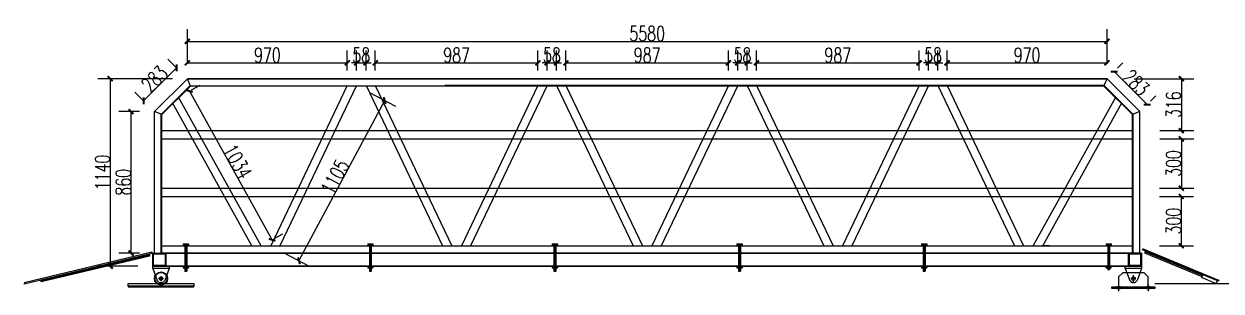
# Model space of a CAD drawing. Header units: millimetres. Extents: x -1612139 to -1305911, y 1295947 to 1536160.
# Drawn here: x -1576476 to -1569213, y 1302650 to 1304275 of the extents above; entities that cross this region are included whole.
import ezdxf

# ---------------------------------------------------------------- set-up
doc = ezdxf.new("R2010")
doc.units = ezdxf.units.MM
doc.header["$LTSCALE"] = 1000
for name, pattern in [('BLTA11-LD-L-4001_Plot Plan for Seawater Intake System_20140729$0$key plan$0${ Wide Dash }', [12, 4, -2, 4, -2]), ('CENTER2', [28.575, 19.05, -3.175, 3.175, -3.175]), ('DASHED2', [0.375, 0.25, -0.125])]:
    doc.linetypes.add(name, pattern=pattern)
doc.layers.get('0').update_dxf_attribs({"linetype": 'CONTINUOUS'})
doc.layers.get('DEFPOINTS').update_dxf_attribs({"linetype": 'CONTINUOUS'})
doc.layers.add('0 [HR] Dim', color=6, linetype='CONTINUOUS', lineweight=13)
doc.layers.add('W-STEEL_FRAME钢架', color=3, linetype='CONTINUOUS')
doc.styles.get("Standard").update_dxf_attribs({"font": 'simplex.shx', "width": 0.7, "bigfont": 'gbcbig.shx'})
doc.dimstyles.new('W__30', dxfattribs={"dimtxt": 90, "dimasz": 30, "dimexe": 75, "dimexo": 90, "dimgap": 2, "dimtad": 1, "dimdec": 0, "dimzin": 0, "dimdsep": 46, "dimtxsty": 'Standard', "dimblk": 'ARCHTICK', "dimcen": 0.09, "dimclrd": 1, "dimclre": 1, "dimclrt": 2, "dimadec": 0, "dimazin": 0, "dimtfac": 1, "dimtdec": 0, "dimtix": 1, "dimtmove": 2, "dimatfit": 3, "dimldrblk": 'ARCHTICK', "dimfxl": 1, "dimtolj": 1, "dimtzin": 0, "dimarcsym": 0})

# ---------------------------------------------------------------- blocks, each defined once
blk = doc.blocks.new('滚轮支架 -left')
for p, q in [((-50, 10), (-22.4, 81)), ((50, 10), (22.4, 81))]:
    blk.add_line(p, q)
at = {"color": 3, "linetype": 'CENTER2'}
for p, q in [((0, 85), (0, 55)), ((-15, 70), (15, 70))]:
    blk.add_line(p, q, dxfattribs=at)
blk.add_lwpolyline([(-50, 10), (50, 10), (50, -5), (-50, -5)], close=True)
blk.add_circle((0, 70), 11)
blk.add_arc((0, 70), 25, 26.19556, 153.80444)
blk = doc.blocks.new('滚轮')
for radius in [40, 37, 9, 8]:
    blk.add_circle((0, 0), radius)
blk = doc.blocks.new('_ARCHTICK')
at = {"color": 0, "linetype": 'ByBlock', "const_width": 0.4}
blk.add_lwpolyline([(-0.5, -0.5), (0.5, 0.5)], dxfattribs=at)
blk = doc.blocks.new('*D73')
at = {"layer": 'DEFPOINTS', "color": 0, "transparency": 16777216}
for p in [(-1575826.3, 1303741.7), (-1575684.6, 1303741.7), (-1575684.6, 1302881.7)]:
    blk.add_point(p, dxfattribs=at)
at = {"layer": 'W-STEEL_FRAME钢架', "color": 1, "lineweight": -2, "transparency": 16777216}
for p, q in [((-1575774.6, 1303741.7), (-1575901.3, 1303741.7)), ((-1575826.3, 1302881.7), (-1575826.3, 1303741.7)), ((-1575774.6, 1302881.7), (-1575901.3, 1302881.7))]:
    blk.add_line(p, q, dxfattribs=at)
at = {"layer": 'W-STEEL_FRAME钢架', "color": 1, "lineweight": -2, "transparency": 16777216, "xscale": 30, "yscale": 30, "zscale": 30}
for p, rotation in [((-1575826.3, 1303741.7), 90), ((-1575826.3, 1302881.7), 270)]:
    blk.add_blockref('_ARCHTICK', p, dxfattribs=dict(at, rotation=rotation))
at = {"layer": 'W-STEEL_FRAME钢架', "color": 2, "transparency": 16777216, "insert": (-1575873.3, 1303311.7), "char_height": 90, "attachment_point": 5, "rotation": 90}
blk.add_mtext('\\A1;860', dxfattribs=at)
blk = doc.blocks.new('*D74')
at = {"layer": 'DEFPOINTS', "color": 0, "transparency": 16777216}
for p in [(-1575550.5, 1304007.5), (-1575484.6, 1303941.7), (-1575684.6, 1303741.7)]:
    blk.add_point(p, dxfattribs=at)
at = {"layer": 'W-STEEL_FRAME钢架', "color": 1, "lineweight": -2, "transparency": 16777216}
for p, q in [((-1575548.3, 1304005.3), (-1575603.5, 1304060.6)), ((-1575750.5, 1303807.5), (-1575550.5, 1304007.5)), ((-1575748.3, 1303805.3), (-1575803.5, 1303860.6))]:
    blk.add_line(p, q, dxfattribs=at)
at = {"layer": 'W-STEEL_FRAME钢架', "color": 1, "lineweight": -2, "transparency": 16777216, "xscale": 30, "yscale": 30, "zscale": 30}
for p, rotation in [((-1575550.5, 1304007.5), 45), ((-1575750.5, 1303807.5), 225)]:
    blk.add_blockref('_ARCHTICK', p, dxfattribs=dict(at, rotation=rotation))
at = {"layer": 'W-STEEL_FRAME钢架', "color": 2, "transparency": 16777216, "insert": (-1575683.7, 1303940.8), "char_height": 90, "attachment_point": 5, "rotation": 45}
blk.add_mtext('\\A1;283', dxfattribs=at)
blk = doc.blocks.new('*D75')
at = {"layer": 'DEFPOINTS', "color": 0, "transparency": 16777216}
for p in [(-1569861.9, 1303984.4), (-1569904.6, 1303941.7), (-1569704.6, 1303741.7)]:
    blk.add_point(p, dxfattribs=at)
at = {"layer": 'W-STEEL_FRAME钢架', "color": 1, "lineweight": -2, "transparency": 16777216}
for p, q in [((-1569661.9, 1303784.4), (-1569861.9, 1303984.4)), ((-1569841, 1304005.3), (-1569808.9, 1304037.4)), ((-1569641, 1303805.3), (-1569608.9, 1303837.4))]:
    blk.add_line(p, q, dxfattribs=at)
at = {"layer": 'W-STEEL_FRAME钢架', "color": 1, "lineweight": -2, "transparency": 16777216, "xscale": 30, "yscale": 30, "zscale": 30}
for p, rotation in [((-1569861.9, 1303984.4), 135), ((-1569661.9, 1303784.4), 315)]:
    blk.add_blockref('_ARCHTICK', p, dxfattribs=dict(at, rotation=rotation))
at = {"layer": 'W-STEEL_FRAME钢架', "color": 2, "transparency": 16777216, "insert": (-1569728.7, 1303917.6), "char_height": 90, "attachment_point": 5, "rotation": 315}
blk.add_mtext('\\A1;283', dxfattribs=at)
blk = doc.blocks.new('*D38')
at = {"layer": 'DEFPOINTS', "color": 0, "transparency": 16777216}
for p in [(-1569904.6, 1304168.7), (-1575484.6, 1303941.7), (-1569904.6, 1303941.7)]:
    blk.add_point(p, dxfattribs=at)
at = {"layer": 'W-STEEL_FRAME钢架', "color": 1, "lineweight": -2, "transparency": 16777216}
for p, q in [((-1575484.6, 1304031.7), (-1575484.6, 1304243.7)), ((-1569904.6, 1304031.7), (-1569904.6, 1304243.7)), ((-1575484.6, 1304168.7), (-1569904.6, 1304168.7))]:
    blk.add_line(p, q, dxfattribs=at)
at = {"layer": 'W-STEEL_FRAME钢架', "color": 1, "lineweight": -2, "transparency": 16777216, "xscale": 30, "yscale": 30, "zscale": 30, "rotation": 180}
blk.add_blockref('_ARCHTICK', (-1575484.6, 1304168.7), dxfattribs=at)
at = {"layer": 'W-STEEL_FRAME钢架', "color": 1, "lineweight": -2, "transparency": 16777216, "xscale": 30, "yscale": 30, "zscale": 30}
blk.add_blockref('_ARCHTICK', (-1569904.6, 1304168.7), dxfattribs=at)
at = {"layer": 'W-STEEL_FRAME钢架', "color": 2, "transparency": 16777216, "insert": (-1572694.6, 1304215.7), "char_height": 90, "attachment_point": 5}
blk.add_mtext('\\A1;5580', dxfattribs=at)
blk = doc.blocks.new('*D76')
at = {"layer": 'DEFPOINTS', "color": 0, "transparency": 16777216}
for p in [(-1575484.6, 1303941.7), (-1575952.7, 1302801.7), (-1575694.6, 1302801.7)]:
    blk.add_point(p, dxfattribs=at)
at = {"layer": 'W-STEEL_FRAME钢架', "color": 1, "lineweight": -2, "transparency": 16777216}
for p, q in [((-1575574.6, 1303941.7), (-1576027.7, 1303941.7)), ((-1575952.7, 1303941.7), (-1575952.7, 1302801.7)), ((-1575784.6, 1302801.7), (-1576027.7, 1302801.7))]:
    blk.add_line(p, q, dxfattribs=at)
at = {"layer": 'W-STEEL_FRAME钢架', "color": 1, "lineweight": -2, "transparency": 16777216, "xscale": 30, "yscale": 30, "zscale": 30}
for p, rotation in [((-1575952.7, 1303941.7), 90), ((-1575952.7, 1302801.7), 270)]:
    blk.add_blockref('_ARCHTICK', p, dxfattribs=dict(at, rotation=rotation))
at = {"layer": 'W-STEEL_FRAME钢架', "color": 2, "transparency": 16777216, "insert": (-1575999.7, 1303371.7), "char_height": 90, "attachment_point": 5, "rotation": 90}
blk.add_mtext('\\A1;1140', dxfattribs=at)
blk = doc.blocks.new('*D77')
at = {"layer": 'DEFPOINTS', "color": 0, "transparency": 16777216}
for p in [(-1574514.2, 1304037.8), (-1575484.6, 1303941.7), (-1574514.2, 1303900.7)]:
    blk.add_point(p, dxfattribs=at)
at = {"layer": 'W-STEEL_FRAME钢架', "color": 1, "lineweight": -2, "transparency": 16777216}
for p, q in [((-1575484.6, 1304031.7), (-1575484.6, 1304112.8)), ((-1574514.2, 1303990.7), (-1574514.2, 1304112.8)), ((-1575484.6, 1304037.8), (-1574514.2, 1304037.8))]:
    blk.add_line(p, q, dxfattribs=at)
at = {"layer": 'W-STEEL_FRAME钢架', "color": 1, "lineweight": -2, "transparency": 16777216, "xscale": 30, "yscale": 30, "zscale": 30, "rotation": 180}
blk.add_blockref('_ARCHTICK', (-1575484.6, 1304037.8), dxfattribs=at)
at = {"layer": 'W-STEEL_FRAME钢架', "color": 1, "lineweight": -2, "transparency": 16777216, "xscale": 30, "yscale": 30, "zscale": 30}
blk.add_blockref('_ARCHTICK', (-1574514.2, 1304037.8), dxfattribs=at)
at = {"layer": 'W-STEEL_FRAME钢架', "color": 2, "transparency": 16777216, "insert": (-1574999.4, 1304084.8), "char_height": 90, "attachment_point": 5}
blk.add_mtext('\\A1;970', dxfattribs=at)
blk = doc.blocks.new('*D39')
at = {"layer": 'DEFPOINTS', "color": 0, "transparency": 16777216}
for p in [(-1574400.5, 1304037.8), (-1574458.1, 1303900.7), (-1574400.5, 1303900.7)]:
    blk.add_point(p, dxfattribs=at)
at = {"layer": 'W-STEEL_FRAME钢架', "color": 1, "lineweight": -2, "transparency": 16777216}
for p, q in [((-1574458.1, 1303990.7), (-1574458.1, 1304112.8)), ((-1574400.5, 1303990.7), (-1574400.5, 1304112.8)), ((-1574458.1, 1304037.8), (-1574488.1, 1304037.8)), ((-1574458.1, 1304037.8), (-1574400.5, 1304037.8)), ((-1574400.5, 1304037.8), (-1574370.5, 1304037.8))]:
    blk.add_line(p, q, dxfattribs=at)
at = {"layer": 'W-STEEL_FRAME钢架', "color": 1, "lineweight": -2, "transparency": 16777216, "xscale": 30, "yscale": 30, "zscale": 30}
blk.add_blockref('_ARCHTICK', (-1574458.1, 1304037.8), dxfattribs=at)
at = {"layer": 'W-STEEL_FRAME钢架', "color": 1, "lineweight": -2, "transparency": 16777216, "xscale": 30, "yscale": 30, "zscale": 30, "rotation": 180}
blk.add_blockref('_ARCHTICK', (-1574400.5, 1304037.8), dxfattribs=at)
at = {"layer": 'W-STEEL_FRAME钢架', "color": 2, "transparency": 16777216, "insert": (-1574429.3, 1304084.8), "char_height": 90, "attachment_point": 5}
blk.add_mtext('\\A1;58', dxfattribs=at)
blk = doc.blocks.new('*D78')
at = {"layer": 'DEFPOINTS', "color": 0, "transparency": 16777216}
for p in [(-1573357.7, 1304037.8), (-1574344.5, 1303900.7), (-1573357.7, 1303900.7)]:
    blk.add_point(p, dxfattribs=at)
at = {"layer": 'W-STEEL_FRAME钢架', "color": 1, "lineweight": -2, "transparency": 16777216}
for p, q in [((-1574344.5, 1303990.7), (-1574344.5, 1304112.8)), ((-1573357.7, 1303990.7), (-1573357.7, 1304112.8)), ((-1574344.5, 1304037.8), (-1573357.7, 1304037.8))]:
    blk.add_line(p, q, dxfattribs=at)
at = {"layer": 'W-STEEL_FRAME钢架', "color": 1, "lineweight": -2, "transparency": 16777216, "xscale": 30, "yscale": 30, "zscale": 30, "rotation": 180}
blk.add_blockref('_ARCHTICK', (-1574344.5, 1304037.8), dxfattribs=at)
at = {"layer": 'W-STEEL_FRAME钢架', "color": 1, "lineweight": -2, "transparency": 16777216, "xscale": 30, "yscale": 30, "zscale": 30}
blk.add_blockref('_ARCHTICK', (-1573357.7, 1304037.8), dxfattribs=at)
at = {"layer": 'W-STEEL_FRAME钢架', "color": 2, "transparency": 16777216, "insert": (-1573851.1, 1304084.8), "char_height": 90, "attachment_point": 5}
blk.add_mtext('\\A1;987', dxfattribs=at)
blk = doc.blocks.new('*D40')
at = {"layer": 'DEFPOINTS', "color": 0, "transparency": 16777216}
for p in [(-1573244.1, 1304037.8), (-1573301.7, 1303900.7), (-1573244.1, 1303900.7)]:
    blk.add_point(p, dxfattribs=at)
at = {"layer": 'W-STEEL_FRAME钢架', "color": 1, "lineweight": -2, "transparency": 16777216}
for p, q in [((-1573301.7, 1303990.7), (-1573301.7, 1304112.8)), ((-1573244.1, 1303990.7), (-1573244.1, 1304112.8)), ((-1573301.7, 1304037.8), (-1573331.7, 1304037.8)), ((-1573301.7, 1304037.8), (-1573244.1, 1304037.8)), ((-1573244.1, 1304037.8), (-1573214.1, 1304037.8))]:
    blk.add_line(p, q, dxfattribs=at)
at = {"layer": 'W-STEEL_FRAME钢架', "color": 1, "lineweight": -2, "transparency": 16777216, "xscale": 30, "yscale": 30, "zscale": 30}
blk.add_blockref('_ARCHTICK', (-1573301.7, 1304037.8), dxfattribs=at)
at = {"layer": 'W-STEEL_FRAME钢架', "color": 1, "lineweight": -2, "transparency": 16777216, "xscale": 30, "yscale": 30, "zscale": 30, "rotation": 180}
blk.add_blockref('_ARCHTICK', (-1573244.1, 1304037.8), dxfattribs=at)
at = {"layer": 'W-STEEL_FRAME钢架', "color": 2, "transparency": 16777216, "insert": (-1573272.9, 1304084.8), "char_height": 90, "attachment_point": 5}
blk.add_mtext('\\A1;58', dxfattribs=at)
blk = doc.blocks.new('*D79')
at = {"layer": 'DEFPOINTS', "color": 0, "transparency": 16777216}
for p in [(-1572201.3, 1304037.8), (-1573188, 1303900.7), (-1572201.3, 1303900.7)]:
    blk.add_point(p, dxfattribs=at)
at = {"layer": 'W-STEEL_FRAME钢架', "color": 1, "lineweight": -2, "transparency": 16777216}
for p, q in [((-1573188, 1303990.7), (-1573188, 1304112.8)), ((-1572201.3, 1303990.7), (-1572201.3, 1304112.8)), ((-1573188, 1304037.8), (-1572201.3, 1304037.8))]:
    blk.add_line(p, q, dxfattribs=at)
at = {"layer": 'W-STEEL_FRAME钢架', "color": 1, "lineweight": -2, "transparency": 16777216, "xscale": 30, "yscale": 30, "zscale": 30, "rotation": 180}
blk.add_blockref('_ARCHTICK', (-1573188, 1304037.8), dxfattribs=at)
at = {"layer": 'W-STEEL_FRAME钢架', "color": 1, "lineweight": -2, "transparency": 16777216, "xscale": 30, "yscale": 30, "zscale": 30}
blk.add_blockref('_ARCHTICK', (-1572201.3, 1304037.8), dxfattribs=at)
at = {"layer": 'W-STEEL_FRAME钢架', "color": 2, "transparency": 16777216, "insert": (-1572694.6, 1304084.8), "char_height": 90, "attachment_point": 5}
blk.add_mtext('\\A1;987', dxfattribs=at)
blk = doc.blocks.new('*D41')
at = {"layer": 'DEFPOINTS', "color": 0, "transparency": 16777216}
for p in [(-1572087.6, 1304037.8), (-1572145.2, 1303900.7), (-1572087.6, 1303900.7)]:
    blk.add_point(p, dxfattribs=at)
at = {"layer": 'W-STEEL_FRAME钢架', "color": 1, "lineweight": -2, "transparency": 16777216}
for p, q in [((-1572145.2, 1303990.7), (-1572145.2, 1304112.8)), ((-1572087.6, 1303990.7), (-1572087.6, 1304112.8)), ((-1572145.2, 1304037.8), (-1572175.2, 1304037.8)), ((-1572145.2, 1304037.8), (-1572087.6, 1304037.8)), ((-1572087.6, 1304037.8), (-1572057.6, 1304037.8))]:
    blk.add_line(p, q, dxfattribs=at)
at = {"layer": 'W-STEEL_FRAME钢架', "color": 1, "lineweight": -2, "transparency": 16777216, "xscale": 30, "yscale": 30, "zscale": 30}
blk.add_blockref('_ARCHTICK', (-1572145.2, 1304037.8), dxfattribs=at)
at = {"layer": 'W-STEEL_FRAME钢架', "color": 1, "lineweight": -2, "transparency": 16777216, "xscale": 30, "yscale": 30, "zscale": 30, "rotation": 180}
blk.add_blockref('_ARCHTICK', (-1572087.6, 1304037.8), dxfattribs=at)
at = {"layer": 'W-STEEL_FRAME钢架', "color": 2, "transparency": 16777216, "insert": (-1572116.4, 1304084.8), "char_height": 90, "attachment_point": 5}
blk.add_mtext('\\A1;58', dxfattribs=at)
blk = doc.blocks.new('*D80')
at = {"layer": 'DEFPOINTS', "color": 0, "transparency": 16777216}
for p in [(-1571044.8, 1304037.8), (-1572031.5, 1303900.7), (-1571044.8, 1303900.7)]:
    blk.add_point(p, dxfattribs=at)
at = {"layer": 'W-STEEL_FRAME钢架', "color": 1, "lineweight": -2, "transparency": 16777216}
for p, q in [((-1572031.5, 1303990.7), (-1572031.5, 1304112.8)), ((-1571044.8, 1303990.7), (-1571044.8, 1304112.8)), ((-1572031.5, 1304037.8), (-1571044.8, 1304037.8))]:
    blk.add_line(p, q, dxfattribs=at)
at = {"layer": 'W-STEEL_FRAME钢架', "color": 1, "lineweight": -2, "transparency": 16777216, "xscale": 30, "yscale": 30, "zscale": 30, "rotation": 180}
blk.add_blockref('_ARCHTICK', (-1572031.5, 1304037.8), dxfattribs=at)
at = {"layer": 'W-STEEL_FRAME钢架', "color": 1, "lineweight": -2, "transparency": 16777216, "xscale": 30, "yscale": 30, "zscale": 30}
blk.add_blockref('_ARCHTICK', (-1571044.8, 1304037.8), dxfattribs=at)
at = {"layer": 'W-STEEL_FRAME钢架', "color": 2, "transparency": 16777216, "insert": (-1571538.2, 1304084.8), "char_height": 90, "attachment_point": 5}
blk.add_mtext('\\A1;987', dxfattribs=at)
blk = doc.blocks.new('*D42')
at = {"layer": 'DEFPOINTS', "color": 0, "transparency": 16777216}
for p in [(-1570931.2, 1304037.8), (-1570988.7, 1303900.7), (-1570931.2, 1303900.7)]:
    blk.add_point(p, dxfattribs=at)
at = {"layer": 'W-STEEL_FRAME钢架', "color": 1, "lineweight": -2, "transparency": 16777216}
for p, q in [((-1570988.7, 1303990.7), (-1570988.7, 1304112.8)), ((-1570931.2, 1303990.7), (-1570931.2, 1304112.8)), ((-1570988.7, 1304037.8), (-1571018.7, 1304037.8)), ((-1570988.7, 1304037.8), (-1570931.2, 1304037.8)), ((-1570931.2, 1304037.8), (-1570901.2, 1304037.8))]:
    blk.add_line(p, q, dxfattribs=at)
at = {"layer": 'W-STEEL_FRAME钢架', "color": 1, "lineweight": -2, "transparency": 16777216, "xscale": 30, "yscale": 30, "zscale": 30}
blk.add_blockref('_ARCHTICK', (-1570988.7, 1304037.8), dxfattribs=at)
at = {"layer": 'W-STEEL_FRAME钢架', "color": 1, "lineweight": -2, "transparency": 16777216, "xscale": 30, "yscale": 30, "zscale": 30, "rotation": 180}
blk.add_blockref('_ARCHTICK', (-1570931.2, 1304037.8), dxfattribs=at)
at = {"layer": 'W-STEEL_FRAME钢架', "color": 2, "transparency": 16777216, "insert": (-1570960, 1304084.8), "char_height": 90, "attachment_point": 5}
blk.add_mtext('\\A1;58', dxfattribs=at)
blk = doc.blocks.new('*D81')
at = {"layer": 'DEFPOINTS', "color": 0, "transparency": 16777216}
for p in [(-1569904.6, 1304037.8), (-1570875.1, 1303900.7), (-1569904.6, 1303941.7)]:
    blk.add_point(p, dxfattribs=at)
at = {"layer": 'W-STEEL_FRAME钢架', "color": 1, "lineweight": -2, "transparency": 16777216}
for p, q in [((-1570875.1, 1303990.7), (-1570875.1, 1304112.8)), ((-1569904.6, 1304031.7), (-1569904.6, 1304112.8)), ((-1570875.1, 1304037.8), (-1569904.6, 1304037.8))]:
    blk.add_line(p, q, dxfattribs=at)
at = {"layer": 'W-STEEL_FRAME钢架', "color": 1, "lineweight": -2, "transparency": 16777216, "xscale": 30, "yscale": 30, "zscale": 30, "rotation": 180}
blk.add_blockref('_ARCHTICK', (-1570875.1, 1304037.8), dxfattribs=at)
at = {"layer": 'W-STEEL_FRAME钢架', "color": 1, "lineweight": -2, "transparency": 16777216, "xscale": 30, "yscale": 30, "zscale": 30}
blk.add_blockref('_ARCHTICK', (-1569904.6, 1304037.8), dxfattribs=at)
at = {"layer": 'W-STEEL_FRAME钢架', "color": 2, "transparency": 16777216, "insert": (-1570389.9, 1304084.8), "char_height": 90, "attachment_point": 5}
blk.add_mtext('\\A1;970', dxfattribs=at)
blk = doc.blocks.new('*D43')
at = {"layer": 'DEFPOINTS', "color": 0, "transparency": 16777216}
for p in [(-1569830.6, 1303941.7), (-1569674.7, 1303625.7), (-1569453.7, 1303625.7)]:
    blk.add_point(p, dxfattribs=at)
at = {"layer": 'W-STEEL_FRAME钢架', "color": 1, "lineweight": -2, "transparency": 16777216}
for p, q in [((-1569740.6, 1303941.7), (-1569378.7, 1303941.7)), ((-1569453.7, 1303941.7), (-1569453.7, 1303625.7)), ((-1569584.7, 1303625.7), (-1569378.7, 1303625.7))]:
    blk.add_line(p, q, dxfattribs=at)
at = {"layer": 'W-STEEL_FRAME钢架', "color": 1, "lineweight": -2, "transparency": 16777216, "xscale": 30, "yscale": 30, "zscale": 30}
for p, rotation in [((-1569453.7, 1303941.7), 90), ((-1569453.7, 1303625.7), 270)]:
    blk.add_blockref('_ARCHTICK', p, dxfattribs=dict(at, rotation=rotation))
at = {"layer": 'W-STEEL_FRAME钢架', "color": 2, "transparency": 16777216, "insert": (-1569500.7, 1303783.7), "char_height": 90, "attachment_point": 5, "rotation": 90}
blk.add_mtext('\\A1;316', dxfattribs=at)
blk = doc.blocks.new('*D44')
at = {"layer": 'DEFPOINTS', "color": 0, "transparency": 16777216}
for p in [(-1569674.7, 1303575.7), (-1569675.6, 1303275.7), (-1569453.7, 1303275.7)]:
    blk.add_point(p, dxfattribs=at)
at = {"layer": 'W-STEEL_FRAME钢架', "color": 1, "lineweight": -2, "transparency": 16777216}
for p, q in [((-1569584.7, 1303575.7), (-1569378.7, 1303575.7)), ((-1569453.7, 1303575.7), (-1569453.7, 1303275.7)), ((-1569585.6, 1303275.7), (-1569378.7, 1303275.7))]:
    blk.add_line(p, q, dxfattribs=at)
at = {"layer": 'W-STEEL_FRAME钢架', "color": 1, "lineweight": -2, "transparency": 16777216, "xscale": 30, "yscale": 30, "zscale": 30}
for p, rotation in [((-1569453.7, 1303575.7), 90), ((-1569453.7, 1303275.7), 270)]:
    blk.add_blockref('_ARCHTICK', p, dxfattribs=dict(at, rotation=rotation))
at = {"layer": 'W-STEEL_FRAME钢架', "color": 2, "transparency": 16777216, "insert": (-1569500.7, 1303425.7), "char_height": 90, "attachment_point": 5, "rotation": 90}
blk.add_mtext('\\A1;300', dxfattribs=at)
blk = doc.blocks.new('*D45')
at = {"layer": 'DEFPOINTS', "color": 0, "transparency": 16777216}
for p in [(-1569675.6, 1303225.7), (-1569675.6, 1302925.7), (-1569454.5, 1302925.7)]:
    blk.add_point(p, dxfattribs=at)
at = {"layer": 'W-STEEL_FRAME钢架', "color": 1, "lineweight": -2, "transparency": 16777216}
for p, q in [((-1569585.6, 1303225.7), (-1569379.5, 1303225.7)), ((-1569454.5, 1303225.7), (-1569454.5, 1302925.7)), ((-1569585.6, 1302925.7), (-1569379.5, 1302925.7))]:
    blk.add_line(p, q, dxfattribs=at)
at = {"layer": 'W-STEEL_FRAME钢架', "color": 1, "lineweight": -2, "transparency": 16777216, "xscale": 30, "yscale": 30, "zscale": 30}
for p, rotation in [((-1569454.5, 1303225.7), 90), ((-1569454.5, 1302925.7), 270)]:
    blk.add_blockref('_ARCHTICK', p, dxfattribs=dict(at, rotation=rotation))
at = {"layer": 'W-STEEL_FRAME钢架', "color": 2, "transparency": 16777216, "insert": (-1569501.5, 1303075.7), "char_height": 90, "attachment_point": 5, "rotation": 90}
blk.add_mtext('\\A1;300', dxfattribs=at)
blk = doc.blocks.new('*D82')
at = {"layer": 'DEFPOINTS', "color": 0, "transparency": 16777216}
for p in [(-1575538, 1303830.3), (-1575472.2, 1303866.8), (-1575036.4, 1302925.7)]:
    blk.add_point(p, dxfattribs=at)
at = {"layer": 'W-STEEL_FRAME钢架', "color": 1, "lineweight": -2, "transparency": 16777216}
for p, q in [((-1575459.3, 1303874), (-1575406.7, 1303903.1)), ((-1574970.6, 1302962.1), (-1575472.2, 1303866.8)), ((-1574957.7, 1302969.3), (-1574905.1, 1302998.5))]:
    blk.add_line(p, q, dxfattribs=at)
at = {"layer": 'W-STEEL_FRAME钢架', "color": 1, "lineweight": -2, "transparency": 16777216, "xscale": 30, "yscale": 30, "zscale": 30}
for p, rotation in [((-1575472.2, 1303866.8), 119.0063478022398), ((-1574970.6, 1302962.1), 299.0063478022398)]:
    blk.add_blockref('_ARCHTICK', p, dxfattribs=dict(at, rotation=rotation))
at = {"layer": 'W-STEEL_FRAME钢架', "color": 2, "transparency": 16777216, "insert": (-1575180.3, 1303437.2), "char_height": 90, "attachment_point": 5, "rotation": 299.00635}
blk.add_mtext('\\A1;1034', dxfattribs=at)
blk = doc.blocks.new('*D83')
at = {"layer": 'DEFPOINTS', "color": 0, "transparency": 16777216}
for p in [(-1574458.1, 1303900.7), (-1574287.2, 1303809.4), (-1574978.8, 1302925.7)]:
    blk.add_point(p, dxfattribs=at)
at = {"layer": 'W-STEEL_FRAME钢架', "color": 1, "lineweight": -2, "transparency": 16777216}
for p, q in [((-1574378.7, 1303858.3), (-1574221, 1303774)), ((-1574807.8, 1302834.4), (-1574287.2, 1303809.4)), ((-1574899.4, 1302883.3), (-1574741.7, 1302799))]:
    blk.add_line(p, q, dxfattribs=at)
at = {"layer": 'W-STEEL_FRAME钢架', "color": 1, "lineweight": -2, "transparency": 16777216, "xscale": 30, "yscale": 30, "zscale": 30}
for p, rotation in [((-1574287.2, 1303809.4), 61.89816093350697), ((-1574807.8, 1302834.4), 241.898160933507)]:
    blk.add_blockref('_ARCHTICK', p, dxfattribs=dict(at, rotation=rotation))
at = {"layer": 'W-STEEL_FRAME钢架', "color": 2, "transparency": 16777216, "insert": (-1574588.9, 1303344), "char_height": 90, "attachment_point": 5, "rotation": 61.89816}
blk.add_mtext('\\A1;1105', dxfattribs=at)
blk = doc.blocks.new('Hole -side1')
at = {"color": 3, "linetype": 'CENTER2'}
blk.add_line((-12.9, 0), (26.4, 0), dxfattribs=at)
at = {"linetype": 'DASHED2'}
blk.add_lwpolyline([(0, -11), (10, -11), (10, 11), (0, 11)], close=True, dxfattribs=at)

msp = doc.modelspace()

# ---------------------------------------------------------------- linework, layer by layer
at = {"color": 4}
for p, q in [((-1575684.6, 1303741.7), (-1575484.6, 1303941.7)), ((-1575639.6, 1303723), (-1575466, 1303896.7)), ((-1575484.6, 1303941.7), (-1569904.6, 1303941.7)), ((-1569904.6, 1303941.7), (-1575484.6, 1303941.7)), ((-1575466, 1303896.7), (-1575484.6, 1303941.7)), ((-1569923.3, 1303896.7), (-1575466, 1303896.7)), ((-1569923.3, 1303896.7), (-1569904.6, 1303941.7)), ((-1569923.3, 1303896.7), (-1569749.6, 1303723)), ((-1569904.6, 1303941.7), (-1569704.6, 1303741.7)), ((-1575684.6, 1302881.7), (-1575684.6, 1303741.7)), ((-1575639.6, 1303723), (-1575684.6, 1303741.7)), ((-1575639.6, 1302881.7), (-1575639.6, 1303723)), ((-1569704.6, 1303741.7), (-1569749.6, 1303723)), ((-1569749.6, 1302881.7), (-1569749.6, 1303723)), ((-1569704.6, 1302881.7), (-1569704.6, 1303741.7))]:
    msp.add_line(p, q, dxfattribs=at)
at = {"color": 8, "linetype": 'BLTA11-LD-L-4001_Plot Plan for Seawater Intake System_20140729$0$key plan$0${ Wide Dash }'}
for p, q in [((-1575643.6, 1303724.7), (-1575467.7, 1303900.7)), ((-1569921.6, 1303900.7), (-1575467.7, 1303900.7)), ((-1569921.6, 1303900.7), (-1569745.7, 1303724.7)), ((-1575643.6, 1302881.7), (-1575643.6, 1303724.7)), ((-1569745.6, 1302881.7), (-1569745.6, 1303724.7))]:
    msp.add_line(p, q, dxfattribs=at)
at = {"color": 0}
for p, q in [((-1574514.2, 1303900.7), (-1574978.8, 1302925.7)), ((-1574458.1, 1303900.7), (-1574922.7, 1302925.7)), ((-1574400.5, 1303900.7), (-1573936, 1302925.7)), ((-1574344.5, 1303900.7), (-1573879.9, 1302925.7)), ((-1573357.7, 1303900.7), (-1573822.3, 1302925.7)), ((-1573301.7, 1303900.7), (-1573766.2, 1302925.7)), ((-1573244.1, 1303900.7), (-1572779.5, 1302925.7)), ((-1573188, 1303900.7), (-1572723.4, 1302925.7)), ((-1572201.3, 1303900.7), (-1572665.9, 1302925.7)), ((-1572145.2, 1303900.7), (-1572609.8, 1302925.7)), ((-1572087.6, 1303900.7), (-1571623.1, 1302925.7)), ((-1572031.5, 1303900.7), (-1571567, 1302925.7)), ((-1571044.8, 1303900.7), (-1571509.4, 1302925.7)), ((-1570988.7, 1303900.7), (-1571453.3, 1302925.7)), ((-1570931.2, 1303900.7), (-1570466.6, 1302925.7)), ((-1570875.1, 1303900.7), (-1570410.5, 1302925.7)), ((-1575036.4, 1302925.7), (-1575538, 1303830.3)), ((-1570352.9, 1302925.7), (-1569851.3, 1303830.3)), ((-1575094.5, 1302925.7), (-1575574.5, 1303793.9)), ((-1570294.8, 1302925.7), (-1569814.8, 1303793.9)), ((-1575638.8, 1303625.7), (-1569749.6, 1303625.7)), ((-1575638.8, 1303575.7), (-1569749.6, 1303575.7)), ((-1575639.6, 1303275.7), (-1569749.6, 1303275.7)), ((-1575639.6, 1303225.7), (-1569749.6, 1303225.7)), ((-1575135.5, 1302925.7), (-1575090.6, 1302925.7)), ((-1575010.6, 1302925.7), (-1574966.2, 1302925.7)), ((-1570253.8, 1302925.7), (-1570298.6, 1302925.7))]:
    msp.add_line(p, q, dxfattribs=at)
at = {"color": 3}
for p, q in [((-1575694.6, 1302881.7), (-1569694.6, 1302881.7)), ((-1575694.6, 1302801.7), (-1575694.6, 1302881.7)), ((-1569694.6, 1302801.7), (-1569694.6, 1302881.7)), ((-1569694.6, 1302801.7), (-1569694.6, 1302852.7)), ((-1575694.6, 1302801.7), (-1569694.6, 1302801.7))]:
    msp.add_line(p, q, dxfattribs=at)
at = {"color": 1}
for p, q in [((-1575694.6, 1302881.7), (-1575694.6, 1302881.7)), ((-1575510.6, 1302937.7), (-1575510.6, 1302927.7)), ((-1575510.6, 1302937.7), (-1575478.6, 1302937.7)), ((-1575510.6, 1302927.7), (-1575478.6, 1302927.7)), ((-1575510.6, 1302925.7), (-1575478.6, 1302925.7)), ((-1575505.6, 1302937.7), (-1575505.6, 1302927.7)), ((-1575500.6, 1302937.7), (-1575500.6, 1302772.1)), ((-1575494.6, 1302937.7), (-1575494.6, 1302772.1)), ((-1575488.6, 1302937.7), (-1575488.6, 1302772.1)), ((-1575483.6, 1302937.7), (-1575483.6, 1302927.7)), ((-1575478.6, 1302937.7), (-1575478.6, 1302927.7)), ((-1574390.6, 1302937.7), (-1574390.6, 1302927.7)), ((-1574390.6, 1302937.7), (-1574358.6, 1302937.7)), ((-1574390.6, 1302927.7), (-1574358.6, 1302927.7)), ((-1574390.6, 1302925.7), (-1574358.6, 1302925.7)), ((-1574385.6, 1302937.7), (-1574385.6, 1302927.7)), ((-1574380.6, 1302937.7), (-1574380.6, 1302772.1)), ((-1574374.6, 1302937.7), (-1574374.6, 1302772.1)), ((-1574368.6, 1302937.7), (-1574368.6, 1302772.1)), ((-1574363.6, 1302937.7), (-1574363.6, 1302927.7)), ((-1574358.6, 1302937.7), (-1574358.6, 1302927.7)), ((-1573270.6, 1302937.7), (-1573270.6, 1302927.7)), ((-1573270.6, 1302937.7), (-1573238.6, 1302937.7)), ((-1573270.6, 1302927.7), (-1573238.6, 1302927.7)), ((-1573270.6, 1302925.7), (-1573238.6, 1302925.7)), ((-1573265.6, 1302937.7), (-1573265.6, 1302927.7)), ((-1573260.6, 1302937.7), (-1573260.6, 1302772.1)), ((-1573254.6, 1302937.7), (-1573254.6, 1302772.1)), ((-1573248.6, 1302937.7), (-1573248.6, 1302772.1)), ((-1573243.6, 1302937.7), (-1573243.6, 1302927.7)), ((-1573238.6, 1302937.7), (-1573238.6, 1302927.7)), ((-1572150.6, 1302937.7), (-1572150.6, 1302927.7)), ((-1572150.6, 1302937.7), (-1572118.6, 1302937.7)), ((-1572150.6, 1302927.7), (-1572118.6, 1302927.7)), ((-1572150.6, 1302925.7), (-1572118.6, 1302925.7)), ((-1572145.6, 1302937.7), (-1572145.6, 1302927.7)), ((-1572140.6, 1302937.7), (-1572140.6, 1302772.1)), ((-1572134.6, 1302937.7), (-1572134.6, 1302772.1)), ((-1572128.6, 1302937.7), (-1572128.6, 1302772.1)), ((-1572123.6, 1302937.7), (-1572123.6, 1302927.7)), ((-1572118.6, 1302937.7), (-1572118.6, 1302927.7)), ((-1571030.6, 1302937.7), (-1571030.6, 1302927.7)), ((-1571030.6, 1302937.7), (-1570998.6, 1302937.7)), ((-1571030.6, 1302927.7), (-1570998.6, 1302927.7)), ((-1571030.6, 1302925.7), (-1570998.6, 1302925.7)), ((-1571025.6, 1302937.7), (-1571025.6, 1302927.7)), ((-1571020.6, 1302937.7), (-1571020.6, 1302772.1)), ((-1571014.6, 1302937.7), (-1571014.6, 1302772.1)), ((-1571008.6, 1302937.7), (-1571008.6, 1302772.1)), ((-1571003.6, 1302937.7), (-1571003.6, 1302927.7)), ((-1570998.6, 1302937.7), (-1570998.6, 1302927.7)), ((-1569910.6, 1302937.7), (-1569910.6, 1302927.7)), ((-1569910.6, 1302937.7), (-1569878.6, 1302937.7)), ((-1569910.6, 1302927.7), (-1569878.6, 1302927.7)), ((-1569910.6, 1302925.7), (-1569878.6, 1302925.7)), ((-1569905.6, 1302937.7), (-1569905.6, 1302927.7)), ((-1569900.6, 1302937.7), (-1569900.6, 1302782.1)), ((-1569894.6, 1302937.7), (-1569894.6, 1302782.1)), ((-1569888.6, 1302937.7), (-1569888.6, 1302782.1)), ((-1569883.6, 1302937.7), (-1569883.6, 1302927.7)), ((-1569878.6, 1302937.7), (-1569878.6, 1302927.7)), ((-1575510.6, 1302801.7), (-1575510.6, 1302791.7)), ((-1575510.6, 1302801.7), (-1575478.6, 1302801.7)), ((-1575510.6, 1302791.7), (-1575478.6, 1302791.7)), ((-1575505.6, 1302801.7), (-1575505.6, 1302791.7)), ((-1575497.6, 1302769.1), (-1575500.6, 1302772.1)), ((-1575491.6, 1302769.1), (-1575497.6, 1302769.1)), ((-1575488.6, 1302772.1), (-1575491.6, 1302769.1)), ((-1575483.6, 1302801.7), (-1575483.6, 1302791.7)), ((-1575478.6, 1302801.7), (-1575478.6, 1302791.7)), ((-1574390.6, 1302801.7), (-1574390.6, 1302791.7)), ((-1574390.6, 1302801.7), (-1574358.6, 1302801.7)), ((-1574390.6, 1302791.7), (-1574358.6, 1302791.7)), ((-1574385.6, 1302801.7), (-1574385.6, 1302791.7)), ((-1574377.6, 1302769.1), (-1574380.6, 1302772.1)), ((-1574371.6, 1302769.1), (-1574377.6, 1302769.1)), ((-1574368.6, 1302772.1), (-1574371.6, 1302769.1)), ((-1574363.6, 1302801.7), (-1574363.6, 1302791.7)), ((-1574358.6, 1302801.7), (-1574358.6, 1302791.7)), ((-1573270.6, 1302801.7), (-1573270.6, 1302791.7)), ((-1573270.6, 1302801.7), (-1573238.6, 1302801.7)), ((-1573270.6, 1302791.7), (-1573238.6, 1302791.7)), ((-1573265.6, 1302801.7), (-1573265.6, 1302791.7)), ((-1573257.6, 1302769.1), (-1573260.6, 1302772.1)), ((-1573251.6, 1302769.1), (-1573257.6, 1302769.1)), ((-1573248.6, 1302772.1), (-1573251.6, 1302769.1)), ((-1573243.6, 1302801.7), (-1573243.6, 1302791.7)), ((-1573238.6, 1302801.7), (-1573238.6, 1302791.7)), ((-1572150.6, 1302801.7), (-1572150.6, 1302791.7)), ((-1572150.6, 1302801.7), (-1572118.6, 1302801.7)), ((-1572150.6, 1302791.7), (-1572118.6, 1302791.7)), ((-1572145.6, 1302801.7), (-1572145.6, 1302791.7)), ((-1572137.6, 1302769.1), (-1572140.6, 1302772.1)), ((-1572131.6, 1302769.1), (-1572137.6, 1302769.1)), ((-1572128.6, 1302772.1), (-1572131.6, 1302769.1)), ((-1572123.6, 1302801.7), (-1572123.6, 1302791.7)), ((-1572118.6, 1302801.7), (-1572118.6, 1302791.7)), ((-1571030.6, 1302801.7), (-1571030.6, 1302791.7)), ((-1571030.6, 1302801.7), (-1570998.6, 1302801.7)), ((-1571030.6, 1302791.7), (-1570998.6, 1302791.7)), ((-1571025.6, 1302801.7), (-1571025.6, 1302791.7)), ((-1571017.6, 1302769.1), (-1571020.6, 1302772.1)), ((-1571011.6, 1302769.1), (-1571017.6, 1302769.1)), ((-1571008.6, 1302772.1), (-1571011.6, 1302769.1)), ((-1571003.6, 1302801.7), (-1571003.6, 1302791.7)), ((-1570998.6, 1302801.7), (-1570998.6, 1302791.7)), ((-1569910.6, 1302791.7), (-1569910.6, 1302801.7)), ((-1569910.6, 1302801.7), (-1569878.6, 1302801.7)), ((-1569910.6, 1302801.7), (-1569878.6, 1302801.7)), ((-1569910.6, 1302791.7), (-1569878.6, 1302791.7)), ((-1569905.6, 1302791.7), (-1569905.6, 1302801.7)), ((-1569897.6, 1302779.1), (-1569900.6, 1302782.1)), ((-1569891.6, 1302779.1), (-1569897.6, 1302779.1)), ((-1569888.6, 1302782.1), (-1569891.6, 1302779.1)), ((-1569883.6, 1302791.7), (-1569883.6, 1302801.7)), ((-1569878.6, 1302791.7), (-1569878.6, 1302801.7))]:
    msp.add_line(p, q, dxfattribs=at)
at = {"color": 3, "lineweight": 5}
for p, q in [((-1575694.6, 1302801.7), (-1575694.6, 1302881.7)), ((-1575614.6, 1302801.7), (-1575614.6, 1302881.7)), ((-1569774.6, 1302801.7), (-1569774.6, 1302881.7)), ((-1569694.6, 1302801.7), (-1569694.6, 1302881.7)), ((-1569694.6, 1302821.7), (-1569694.6, 1302881.7))]:
    msp.add_line(p, q, dxfattribs=at)
for p, q in [((-1569834.6, 1302736.7), (-1569834.6, 1302676.7)), ((-1569679.6, 1302761.7), (-1569809.6, 1302761.7)), ((-1569654.6, 1302676.7), (-1569654.6, 1302736.7)), ((-1569834.6, 1302676.7), (-1569654.6, 1302676.7)), ((-1569244.4, 1302696.8), (-1569330.4, 1302732.4))]:
    msp.add_line(p, q)
at = {"lineweight": 5}
for p, q in [((-1569324, 1302750.4), (-1569330.9, 1302733.7)), ((-1569236.2, 1302714.1), (-1569243.1, 1302697.3))]:
    msp.add_line(p, q, dxfattribs=at)
for points in [[(-1576476.3, 1302698.1), (-1576475.6, 1302695.2, 0.414214), (-1576474.4, 1302694.4), (-1575698.9, 1302880.6, 0.416514), (-1575698.1, 1302881.8), (-1575699.1, 1302885.7, 0.411917), (-1575700.3, 1302886.4), (-1576474.8, 1302700.5)], [(-1569226.4, 1302714.3), (-1569227.5, 1302711.5, -0.414214), (-1569228.8, 1302711), (-1569688.5, 1302901.4, -0.416514), (-1569689.1, 1302902.7), (-1569687.5, 1302906.4, -0.411917), (-1569686.2, 1302906.9), (-1569227.4, 1302716.9)]]:
    msp.add_lwpolyline(points, format="xyb")
at = {"color": 3}
for points in [[(-1575694.6, 1302881.7), (-1569694.6, 1302881.7), (-1569694.6, 1302801.7), (-1575694.6, 1302801.7)], [(-1575694.6, 1302881.7), (-1575614.6, 1302881.7), (-1575614.6, 1302801.7), (-1575694.6, 1302801.7)], [(-1569774.6, 1302881.7), (-1569694.6, 1302881.7), (-1569694.6, 1302801.7), (-1569774.6, 1302801.7)], [(-1575690.6, 1302877.7), (-1575618.6, 1302877.7), (-1575618.6, 1302805.7), (-1575690.6, 1302805.7)], [(-1569770.6, 1302877.7), (-1569698.6, 1302877.7), (-1569698.6, 1302805.7), (-1569770.6, 1302805.7)]]:
    msp.add_lwpolyline(points, close=True, dxfattribs=at)
at = {"color": 3, "lineweight": 5}
for points in [[(-1575694.6, 1302881.7), (-1575614.6, 1302881.7), (-1575614.6, 1302801.7), (-1575694.6, 1302801.7)], [(-1569694.6, 1302881.7), (-1569774.6, 1302881.7), (-1569774.6, 1302801.7), (-1569694.6, 1302801.7)], [(-1575690.6, 1302877.7), (-1575618.6, 1302877.7), (-1575618.6, 1302805.7), (-1575690.6, 1302805.7)], [(-1569698.6, 1302877.7), (-1569770.6, 1302877.7), (-1569770.6, 1302805.7), (-1569698.6, 1302805.7)]]:
    msp.add_lwpolyline(points, close=True, dxfattribs=at)
at = {"color": 4}
msp.add_lwpolyline([(-1575639.6, 1302925.7), (-1569749.6, 1302925.7), (-1569749.6, 1302881.7), (-1575639.6, 1302881.7)], close=True, dxfattribs=at)
for points in [[(-1569324, 1302750.4), (-1569671.4, 1302894.3), (-1569676.3, 1302882.3), (-1569328.9, 1302738.4)], [(-1576374.3, 1302718.5), (-1575716.9, 1302876.3), (-1575713.9, 1302863.6), (-1576371.2, 1302705.8)], [(-1575844.6, 1302696.7), (-1575444.6, 1302696.7), (-1575444.6, 1302680.4), (-1575844.6, 1302680.4)], [(-1575844.6, 1302676.4), (-1575444.6, 1302676.4), (-1575444.6, 1302680.4), (-1575844.6, 1302680.4)], [(-1569874.6, 1302676.7), (-1569614.6, 1302676.7), (-1569614.6, 1302666.7), (-1569874.6, 1302666.7)]]:
    msp.add_lwpolyline(points, close=True)
for points in [[(-1569325.9, 1302745.8), (-1569673.3, 1302889.7)], [(-1576373.1, 1302713.6), (-1575715.8, 1302871.4)], [(-1569809.6, 1302761.7), (-1569834.6, 1302736.7)], [(-1569679.6, 1302761.7), (-1569654.6, 1302736.7)], [(-1569614.6, 1302696.7), (-1568823.4, 1302696.7)]]:
    msp.add_lwpolyline(points)
at = {"lineweight": 5}
msp.add_arc((-1569330, 1302733.3), 1, 157.50372, 247.50372, dxfattribs=at)
for centre, radius, start, end in [((-1569244.1, 1302697.7), 1, 247.50372, 337.50372), ((-1569228.2, 1302715.1), 2, 337.50372, 67.50372)]:
    msp.add_arc(centre, radius, start, end)
at = {"layer": '0 [HR] Dim', "color": 3, "linetype": 'CENTER2'}
msp.add_line((-1569744.6, 1302706.7), (-1569744.6, 1302746.7), dxfattribs=at)

# ---------------------------------------------------------------- block references
for name, p, rotation in [('滚轮支架 -left', (-1575644.6, 1302796.7), 180), ('滚轮支架 -left', (-1575644.6, 1302796.7), 180), ('滚轮支架 -left', (-1569744.6, 1302796.7), 180), ('Hole -side1', (-1569834.6, 1302676.7), 270), ('Hole -side1', (-1569654.6, 1302676.7), 270)]:
    msp.add_blockref(name, p, dxfattribs=dict(rotation=rotation))
msp.add_blockref('滚轮', (-1575644.6, 1302726.7))

# ---------------------------------------------------------------- dimensions: what is measured, and where the dimension line sits
at = {"layer": 'W-STEEL_FRAME钢架'}
for p1, p2, distance, picture, middle in [((-1575484.6, 1303941.7), (-1569904.6, 1303941.7), 227, '*D38', (-1572694.6, 1304215.7)), ((-1575684.6, 1303741.7), (-1575484.6, 1303941.7), 93.1, '*D74', (-1575683.7, 1303940.8)), ((-1569704.6, 1303741.7), (-1569904.6, 1303941.7), -60.4, '*D75', (-1569728.7, 1303917.6)), ((-1575036.4, 1302925.7), (-1575538, 1303830.3), -75.1, '*D82', (-1575180.3, 1303437.2)), ((-1574978.8, 1302925.7), (-1574458.1, 1303900.7), -193.8, '*D83', (-1574588.9, 1303344))]:
    dim = msp.add_aligned_dim(p1=p1, p2=p2, distance=distance, dimstyle='W__30', dxfattribs=at)
    dim.commit()
    dim.dimension.update_dxf_attribs({"geometry": picture, "text_midpoint": middle})
for base, p1, p2, picture, middle in [((-1574514.2, 1304037.8), (-1575484.6, 1303941.7), (-1574514.2, 1303900.7), '*D77', (-1574999.4, 1304084.8)), ((-1574400.5, 1304037.8), (-1574458.1, 1303900.7), (-1574400.5, 1303900.7), '*D39', (-1574429.3, 1304084.8)), ((-1573357.7, 1304037.8), (-1574344.5, 1303900.7), (-1573357.7, 1303900.7), '*D78', (-1573851.1, 1304084.8)), ((-1573244.1, 1304037.8), (-1573301.7, 1303900.7), (-1573244.1, 1303900.7), '*D40', (-1573272.9, 1304084.8)), ((-1572201.3, 1304037.8), (-1573188, 1303900.7), (-1572201.3, 1303900.7), '*D79', (-1572694.6, 1304084.8)), ((-1572087.6, 1304037.8), (-1572145.2, 1303900.7), (-1572087.6, 1303900.7), '*D41', (-1572116.4, 1304084.8)), ((-1571044.8, 1304037.8), (-1572031.5, 1303900.7), (-1571044.8, 1303900.7), '*D80', (-1571538.2, 1304084.8)), ((-1570931.1604, 1304037.8075), (-1570988.7495, 1303900.6696), (-1570931.1604, 1303900.6696), '*D42', (-1570959.9549, 1304084.8075)), ((-1569904.6475, 1304037.8075), (-1570875.0849, 1303900.6696), (-1569904.6475, 1303941.6696), '*D81', (-1570389.8662, 1304084.8075))]:
    dim = msp.add_linear_dim(base=base, p1=p1, p2=p2, dimstyle='W__30', dxfattribs=at)
    dim.commit()
    dim.dimension.update_dxf_attribs({"geometry": picture, "text_midpoint": middle})
for base, p1, p2, picture, middle in [((-1575952.7, 1302801.7), (-1575484.6, 1303941.7), (-1575694.6, 1302801.7), '*D76', (-1575999.7, 1303371.7)), ((-1569453.7, 1303625.7), (-1569830.6, 1303941.7), (-1569674.7, 1303625.7), '*D43', (-1569500.7, 1303783.7)), ((-1575826.3, 1303741.7), (-1575684.6, 1302881.7), (-1575684.6, 1303741.7), '*D73', (-1575873.3, 1303311.7)), ((-1569453.7, 1303275.7), (-1569674.7, 1303575.7), (-1569675.6, 1303275.7), '*D44', (-1569500.7, 1303425.7)), ((-1569454.5, 1302925.7), (-1569675.6, 1303225.7), (-1569675.6, 1302925.7), '*D45', (-1569501.5, 1303075.7))]:
    dim = msp.add_linear_dim(base=base, p1=p1, p2=p2, angle=90, dimstyle='W__30', dxfattribs=at)
    dim.commit()
    dim.dimension.update_dxf_attribs({"geometry": picture, "text_midpoint": middle})

doc.saveas('drawing.dxf')
